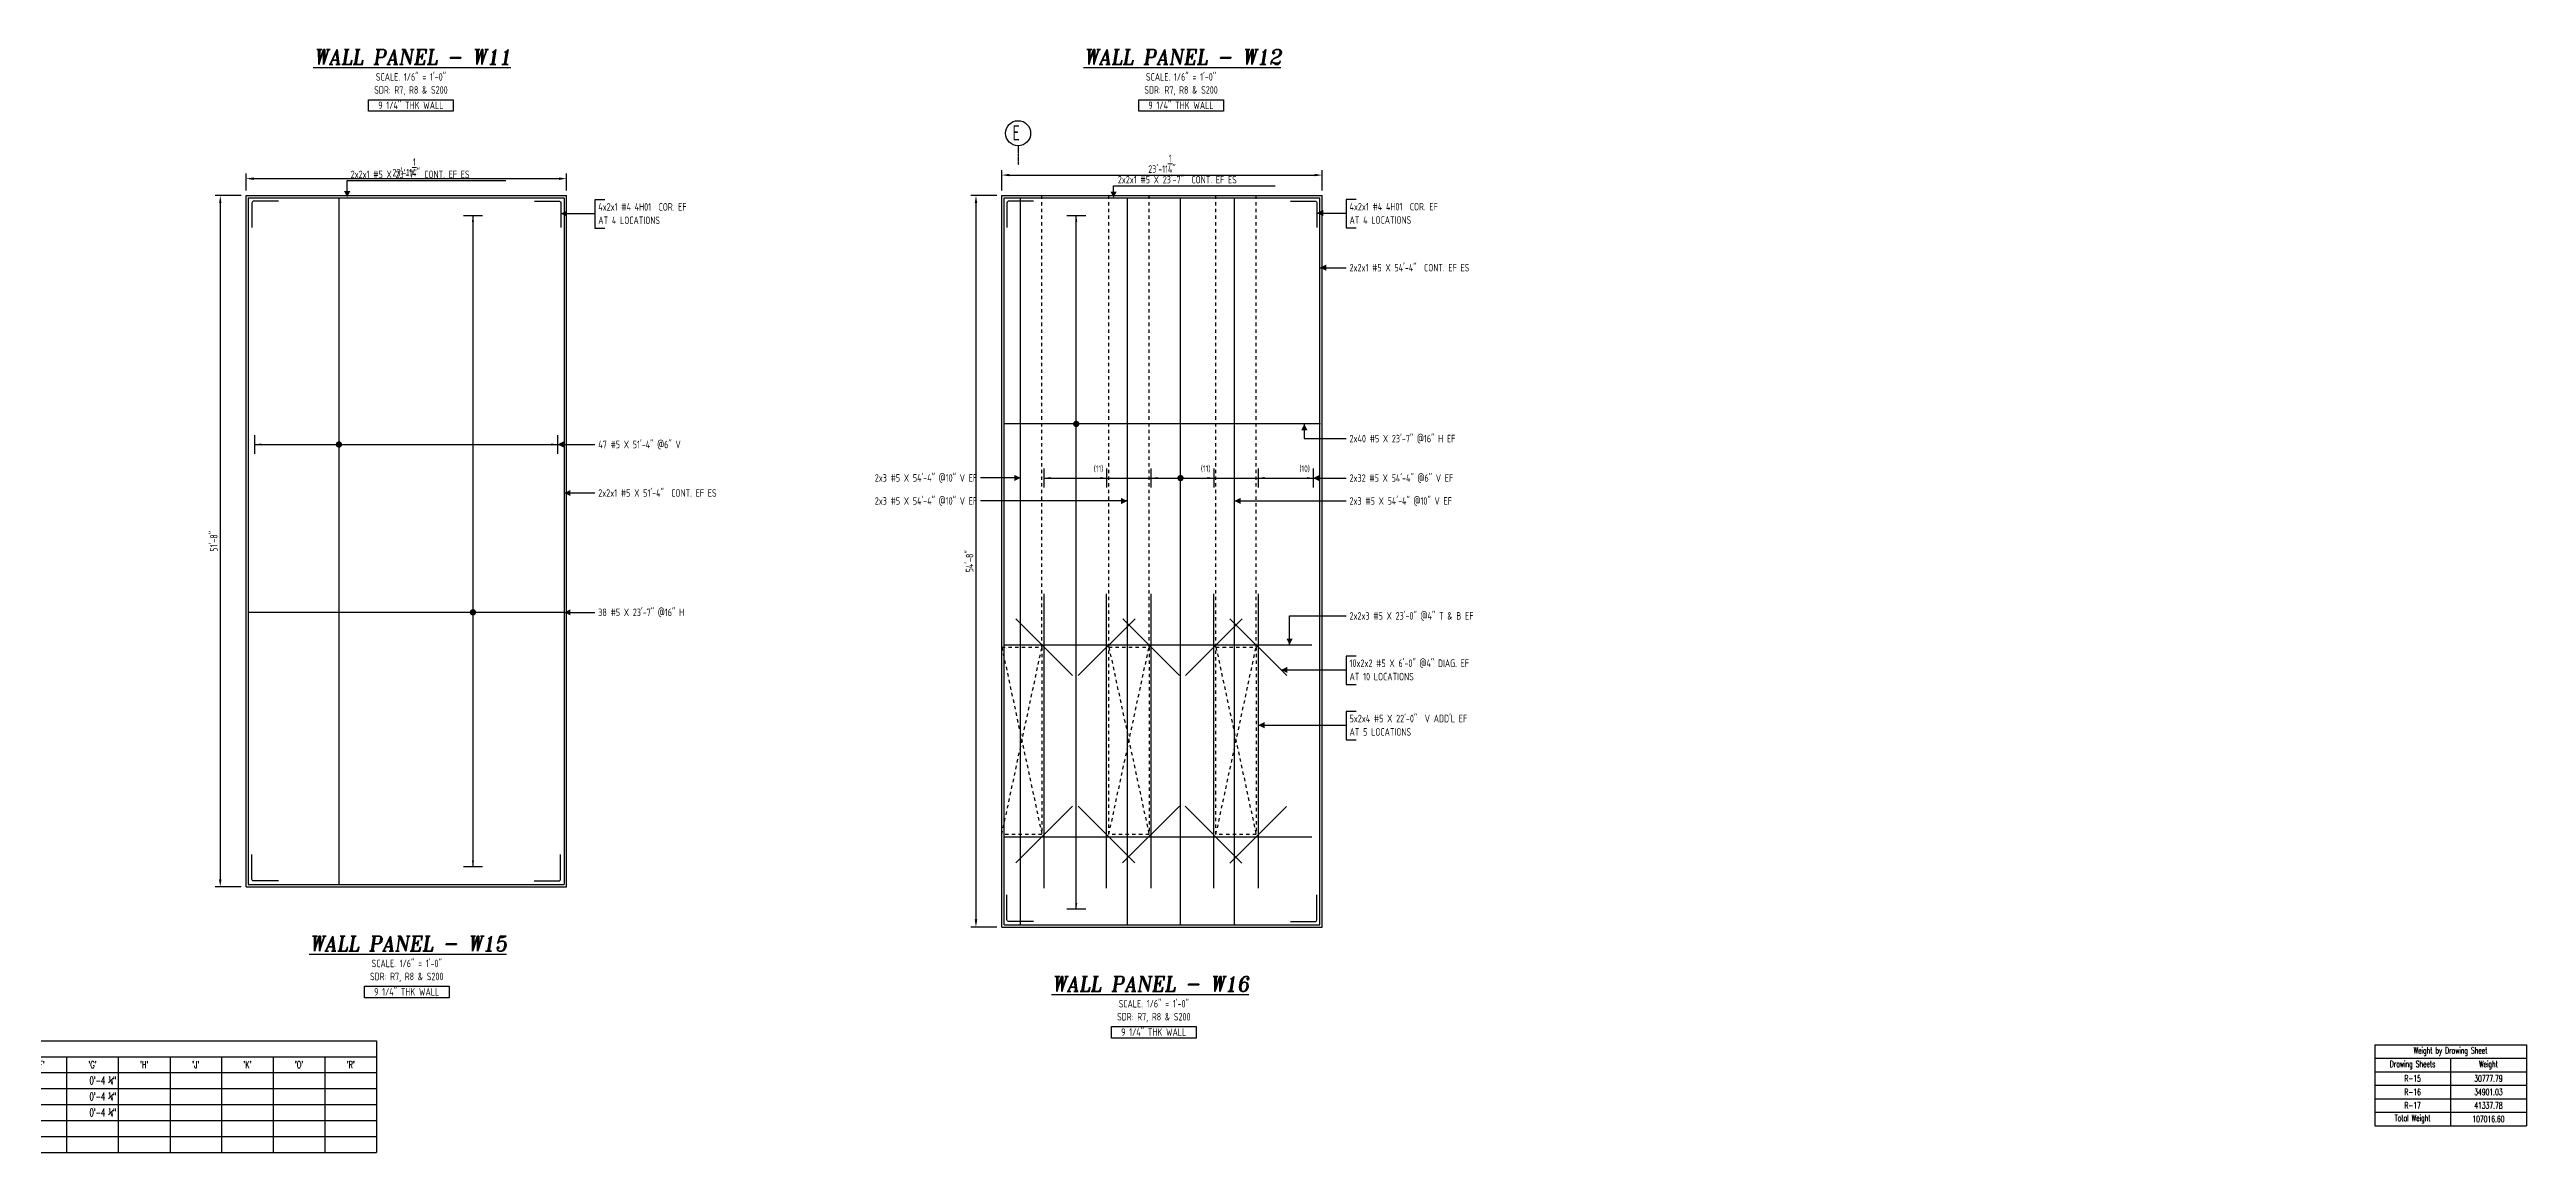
# Model space of a CAD drawing. Header units: inches. Extents: x -3675 to 26577, y -2273 to 5046.
# Drawn here: x 17067 to 19288, y -289 to 700 of the extents above; entities that cross this region are included whole.
import ezdxf
from ezdxf.enums import TextEntityAlignment as Align

# ---------------------------------------------------------------- set-up
doc = ezdxf.new("R2010")
doc.units = ezdxf.units.IN
doc.header["$MEASUREMENT"] = 0
doc.linetypes.add('HIDDEN', pattern=[6, 3, -3])
doc.linetypes.add('PHANTOM', pattern=[2.5, 1.25, -0.25, 0.25, -0.25, 0.25, -0.25])
doc.layers.get('0').update_dxf_attribs({"linetype": 'CONTINUOUS'})
doc.layers.get('Defpoints').update_dxf_attribs({"linetype": 'CONTINUOUS'})
for name, color, linetype in [('0-25TEXT', 7, 'CONTINUOUS'), ('0-35', 3, 'CONTINUOUS'), ('0-35TEXT', 3, 'CONTINUOUS'), ('0-50', 10, 'CONTINUOUS'), ('BAR-LBL', 2, 'CONTINUOUS'), ('BARLIST', 7, 'CONTINUOUS'), ('GRID', 8, 'PHANTOM'), ('hidden', 7, 'HIDDEN'), ('INTERMEDIATERANGELAY', 7, 'CONTINUOUS'), ('RANGELAY', 7, 'CONTINUOUS'), ('REBARS', 4, 'CONTINUOUS')]:
    doc.layers.add(name, color=color, linetype=linetype)
doc.layers.add('COVER', color=6, linetype='CONTINUOUS', lineweight=0, plot=False)
doc.styles.add('AR', font='ARCHQUIK.shx', dxfattribs={"width": 0.8})
doc.styles.add('ROMANS', font='romans.shx', dxfattribs={"width": 0.57})
doc.styles.add('ROMANT', font='romant')
doc.dimstyles.new('CADS_DIM_48', dxfattribs={"dimscale": 48, "dimtxt": 0.09375, "dimasz": 0.09375, "dimexe": 0.0625, "dimexo": 0.0625, "dimgap": 0.09375, "dimtad": 0, "dimtih": 1, "dimtoh": 1, "dimzin": 1, "dimdsep": 46, "dimlunit": 4, "dimtxsty": 'AR', "dimblk": 'CLOSED', "dimcen": 0.1875, "dimadec": 0, "dimazin": 0, "dimtfac": 1, "dimtofl": 0, "dimtmove": 0, "dimatfit": 1, "dimldrblk": 'DOTBLANK', "dimfxl": 1, "dimtzin": 0, "dimarcsym": 0})

# ---------------------------------------------------------------- blocks, each defined once
blk = doc.blocks.new('*D89')
at = {"layer": 'COVER', "color": 0, "lineweight": -2, "transparency": 16777216}
for p, q in [((17243.3, 574), (17243.3, 589.2)), ((17250.1, 584.7), (17523.8, 584.7)), ((17530.6, 574), (17530.6, 589.2))]:
    blk.add_line(p, q, dxfattribs=at)
at = {"layer": 'COVER', "color": 0, "transparency": 16777216}
for points in [[(17250.1, 585.8), (17250.1, 583.5), (17243.3, 584.7)], [(17523.8, 585.8), (17523.8, 583.5), (17530.6, 584.7)]]:
    blk.add_solid(points, dxfattribs=at)
at = {"layer": 'Defpoints', "color": 0, "transparency": 16777216}
for p in [(17530.6, 584.7), (17243.3, 569.5), (17530.6, 569.5)]:
    blk.add_point(p, dxfattribs=at)
at = {"layer": 'COVER', "color": 0, "transparency": 16777216, "insert": (17386.9, 594.8), "char_height": 6.75, "attachment_point": 5, "style": 'AR'}
blk.add_mtext('23\'-11{\\H1.000000x;\\S1/4;}"', dxfattribs=at)
blk = doc.blocks.new('_DotBlank')
at = {"layer": '0-35', "color": 0, "lineweight": -2}
blk.add_line((-0.5, 0), (-1, 0), dxfattribs=at)
blk.add_circle((0, 0), 0.5, dxfattribs=at)
blk = doc.blocks.new('*D90')
at = {"layer": 'COVER', "color": 0, "lineweight": -2, "transparency": 16777216}
for p, q in [((17238.8, 569.5), (17215.7, 569.5)), ((17220.2, 562.8), (17220.2, -43.7)), ((17238.8, -50.5), (17215.7, -50.5))]:
    blk.add_line(p, q, dxfattribs=at)
at = {"layer": 'COVER', "color": 0, "transparency": 16777216}
for points in [[(17219.1, 562.8), (17221.3, 562.8), (17220.2, 569.5)], [(17219.1, -43.7), (17221.3, -43.7), (17220.2, -50.5)]]:
    blk.add_solid(points, dxfattribs=at)
at = {"layer": 'Defpoints', "color": 0, "transparency": 16777216}
for p in [(17243.3, 569.5), (17220.2, -50.5), (17243.3, -50.5)]:
    blk.add_point(p, dxfattribs=at)
at = {"layer": 'COVER', "color": 0, "transparency": 16777216, "insert": (17214.4, 259.5), "char_height": 6.75, "attachment_point": 5, "rotation": 90, "style": 'AR'}
blk.add_mtext('51\'-8"', dxfattribs=at)
blk = doc.blocks.new('*D91')
at = {"layer": 'COVER', "color": 0, "lineweight": -2, "transparency": 16777216}
for p, q in [((17920.9, 574), (17920.9, 592.4)), ((17927.6, 587.9), (18201.4, 587.9)), ((18208.1, 574), (18208.1, 592.4))]:
    blk.add_line(p, q, dxfattribs=at)
at = {"layer": 'COVER', "color": 0, "transparency": 16777216}
for points in [[(17927.6, 589), (17927.6, 586.8), (17920.9, 587.9)], [(18201.4, 589), (18201.4, 586.8), (18208.1, 587.9)]]:
    blk.add_solid(points, dxfattribs=at)
at = {"layer": 'Defpoints', "color": 0, "transparency": 16777216}
for p in [(18208.1, 587.9), (17920.9, 569.5), (18208.1, 569.5)]:
    blk.add_point(p, dxfattribs=at)
at = {"layer": 'COVER', "color": 0, "transparency": 16777216, "insert": (18064.5, 598), "char_height": 6.75, "attachment_point": 5, "style": 'AR'}
blk.add_mtext('23\'-11{\\H1.000000x;\\S1/4;}"', dxfattribs=at)
blk = doc.blocks.new('*D92')
at = {"layer": 'COVER', "color": 0, "lineweight": -2, "transparency": 16777216}
for p, q in [((17916.4, 569.5), (17893.2, 569.5)), ((17897.7, 562.8), (17897.7, -79.7)), ((17916.4, -86.5), (17893.2, -86.5))]:
    blk.add_line(p, q, dxfattribs=at)
at = {"layer": 'COVER', "color": 0, "transparency": 16777216}
for points in [[(17896.6, 562.8), (17898.9, 562.8), (17897.7, 569.5)], [(17896.6, -79.7), (17898.9, -79.7), (17897.7, -86.5)]]:
    blk.add_solid(points, dxfattribs=at)
at = {"layer": 'Defpoints', "color": 0, "transparency": 16777216}
for p in [(17920.9, 569.5), (17897.7, -86.5), (17920.9, -86.5)]:
    blk.add_point(p, dxfattribs=at)
at = {"layer": 'COVER', "color": 0, "transparency": 16777216, "insert": (17892, 241.5), "char_height": 6.75, "attachment_point": 5, "rotation": 90, "style": 'AR'}
blk.add_mtext('54\'-8"', dxfattribs=at)
blk = doc.blocks.new('leadrblk')
blk.add_lwpolyline([(0, 0, 0, 1, 0), (1, 0, 1, 1, 0)], format="xyseb")
blk = doc.blocks.new('rendmark')
at = {"color": 4}
blk.add_line((0, -3), (0, 3), dxfattribs=at)
blk = doc.blocks.new('rarrow')
at = {"color": 7}
blk.add_solid([(2, -0.33), (2, 0.33), (0, 0)], dxfattribs=at)
blk = doc.blocks.new('*U132', base_point=(17987.6, -70.5))
at = {"layer": 'RANGELAY'}
blk.add_line((17987.6, -70.5), (17987.6, 551.5), dxfattribs=at)
at = {"layer": 'RANGELAY', "xscale": 2.834645669291339, "yscale": 2.834645669291339}
for name, p, rotation in [('rendmark', (17987.6, 551.5), 269.999996895974), ('rarrow', (17987.6, 551.5), 269.999996895974), ('rarrow', (17987.6, -70.5), 89.99999996644304), ('rendmark', (17987.6, -70.5), 89.99999996644304)]:
    blk.add_blockref(name, p, dxfattribs=dict(at, rotation=rotation))
blk = doc.blocks.new('VPM6F0DC1')
at = {"const_width": 1}
blk.add_lwpolyline([(-0.5, 0, 1), (0.5, 0, 1)], format="xyb", close=True, dxfattribs=at)
blk = doc.blocks.new('*U299', base_point=(18206.5, 364.4))
at = {"layer": 'REBARS', "color": 0}
blk.add_lwpolyline([(18206.5, 364.7), (17923.5, 364.7)], dxfattribs=at)
blk = doc.blocks.new('*U135', base_point=(17958.6, -51.6))
at = {"layer": 'REBARS', "color": 0}
blk.add_lwpolyline([(17958.9, -51.6), (17958.9, 212.4)], dxfattribs=at)
blk = doc.blocks.new('*U1114', base_point=(17958.9, 316.2))
at = {"layer": 'INTERMEDIATERANGELAY'}
for p, q in [((18014.9, 316.2), (18054.9, 316.2)), ((18110.9, 316.2), (18150.9, 316.2))]:
    blk.add_line(p, q, dxfattribs=at)
at = {"layer": 'RANGELAY'}
for p, q in [((17958.9, 316.2), (18014.9, 316.2)), ((18054.9, 316.2), (18110.9, 316.2)), ((18150.9, 316.2), (18200.1, 316.2))]:
    blk.add_line(p, q, dxfattribs=at)
at = {"layer": 'RANGELAY', "xscale": 2.834645669291339, "yscale": 2.834645669291339}
for name, p in [('rendmark', (17958.9, 316.2)), ('rarrow', (17958.9, 316.2)), ('rendmark', (18054.9, 316.2)), ('rarrow', (18054.9, 316.2)), ('rendmark', (18150.9, 316.2)), ('rarrow', (18150.9, 316.2))]:
    blk.add_blockref(name, p, dxfattribs=at)
at = {"layer": 'RANGELAY', "xscale": 2.834645669291339, "yscale": 2.834645669291339, "rotation": 179.999996929531}
for name, p in [('rarrow', (18014.9, 316.2)), ('rendmark', (18014.9, 316.2)), ('rarrow', (18110.9, 316.2)), ('rendmark', (18110.9, 316.2)), ('rarrow', (18200.1, 316.2)), ('rendmark', (18200.1, 316.2))]:
    blk.add_blockref(name, p, dxfattribs=at)
blk = doc.blocks.new('VPM6F12C1')
at = {"const_width": 1}
blk.add_lwpolyline([(-0.5, 0, 1), (0.5, 0, 1)], format="xyb", close=True, dxfattribs=at)
blk = doc.blocks.new('*U180', base_point=(18081.4, -84.5))
at = {"layer": 'REBARS', "color": 0}
blk.add_lwpolyline([(18081.1, -84.5), (18081.1, 567.5)], dxfattribs=at)
blk = doc.blocks.new('*U373', base_point=(18033.7, -84.5))
at = {"layer": 'REBARS', "color": 0}
blk.add_lwpolyline([(18033.4, -84.5), (18033.4, 567.5)], dxfattribs=at)
blk = doc.blocks.new('*U371', base_point=(18129.8, -84.5))
at = {"layer": 'REBARS', "color": 0}
blk.add_lwpolyline([(18129.5, -84.5), (18129.5, 567.5)], dxfattribs=at)
blk = doc.blocks.new('*U375', base_point=(17938, -84.5))
at = {"layer": 'REBARS', "color": 0}
blk.add_lwpolyline([(17937.7, -84.5), (17937.7, 567.5)], dxfattribs=at)
blk = doc.blocks.new('*U333', base_point=(17925.3, 564.8))
at = {"layer": 'REBARS', "color": 0}
blk.add_lwpolyline([(17949.3, 564.5), (17927.3, 564.5, 0.414214), (17925.5, 562.8), (17925.5, 540.8)], format="xyb", dxfattribs=at)
blk = doc.blocks.new('*U713', base_point=(17984.1, 22.2))
at = {"layer": 'REBARS', "color": 0}
blk.add_lwpolyline([(17984.3, 22), (17933.4, -28.9)], dxfattribs=at)
blk = doc.blocks.new('*U714', base_point=(17984.1, 138.9))
at = {"layer": 'REBARS', "color": 0}
blk.add_lwpolyline([(17984.3, 139.1), (17933.4, 190)], dxfattribs=at)
blk = doc.blocks.new('*U715', base_point=(17989.6, 22.1))
at = {"layer": 'REBARS', "color": 0}
blk.add_lwpolyline([(17989.4, 21.9), (18040.2, -29)], dxfattribs=at)
blk = doc.blocks.new('*U716', base_point=(18080, 22))
at = {"layer": 'REBARS', "color": 0}
blk.add_lwpolyline([(18080.2, 21.8), (18029.2, -29)], dxfattribs=at)
blk = doc.blocks.new('*U717', base_point=(18085.6, 22))
at = {"layer": 'REBARS', "color": 0}
blk.add_lwpolyline([(18085.4, 21.8), (18136.2, -29.2)], dxfattribs=at)
blk = doc.blocks.new('*U718', base_point=(18176, 21.9))
at = {"layer": 'REBARS', "color": 0}
blk.add_lwpolyline([(18176.2, 21.7), (18125.2, -29.2)], dxfattribs=at)
blk = doc.blocks.new('*U719', base_point=(17989.7, 138.9))
at = {"layer": 'REBARS', "color": 0}
blk.add_lwpolyline([(17989.5, 139.1), (18040.4, 190)], dxfattribs=at)
blk = doc.blocks.new('*U720', base_point=(18080.1, 138.9))
at = {"layer": 'REBARS', "color": 0}
blk.add_lwpolyline([(18080.3, 139.1), (18029.4, 190)], dxfattribs=at)
blk = doc.blocks.new('*U721', base_point=(18085.7, 138.9))
at = {"layer": 'REBARS', "color": 0}
blk.add_lwpolyline([(18085.5, 139.1), (18136.4, 190)], dxfattribs=at)
blk = doc.blocks.new('*U722', base_point=(18176.1, 138.9))
at = {"layer": 'REBARS', "color": 0}
blk.add_lwpolyline([(18176.3, 139.1), (18125.4, 190)], dxfattribs=at)
blk = doc.blocks.new('*U136', base_point=(18150.6, -51.6))
at = {"layer": 'REBARS', "color": 0}
blk.add_lwpolyline([(18150.9, -51.6), (18150.9, 212.4)], dxfattribs=at)
blk = doc.blocks.new('*U137', base_point=(18111.2, -51.6))
at = {"layer": 'REBARS', "color": 0}
blk.add_lwpolyline([(18110.9, -51.6), (18110.9, 212.4)], dxfattribs=at)
blk = doc.blocks.new('*U138', base_point=(18054.6, -51.6))
at = {"layer": 'REBARS', "color": 0}
blk.add_lwpolyline([(18054.9, -51.6), (18054.9, 212.4)], dxfattribs=at)
blk = doc.blocks.new('*U139', base_point=(18015.2, -51.6))
at = {"layer": 'REBARS', "color": 0}
blk.add_lwpolyline([(18014.9, -51.6), (18014.9, 212.4)], dxfattribs=at)
blk = doc.blocks.new('*U181', base_point=(17922.9, -5.2))
at = {"layer": 'REBARS', "color": 0}
blk.add_lwpolyline([(17922.9, -5.5), (18198.9, -5.5)], dxfattribs=at)
blk = doc.blocks.new('*U377', base_point=(17923.2, -84.5))
at = {"layer": 'REBARS', "color": 0}
blk.add_lwpolyline([(17922.9, -84.5), (17922.9, 567.5)], dxfattribs=at)
blk = doc.blocks.new('*U378', base_point=(18205.8, -84.5))
at = {"layer": 'REBARS', "color": 0}
blk.add_lwpolyline([(18206.1, -84.5), (18206.1, 567.5)], dxfattribs=at)
blk = doc.blocks.new('*U334', base_point=(18203.8, 564.8))
at = {"layer": 'REBARS', "color": 0}
blk.add_lwpolyline([(18179.8, 564.5), (18201.8, 564.5, -0.414213), (18203.5, 562.8), (18203.5, 540.8)], format="xyb", dxfattribs=at)
blk = doc.blocks.new('*U287', base_point=(17922.9, 567.2))
at = {"layer": 'REBARS', "color": 0}
blk.add_lwpolyline([(17922.9, 567.5), (18205.9, 567.5)], dxfattribs=at)
blk = doc.blocks.new('*U182', base_point=(17922.9, 166.2))
at = {"layer": 'REBARS', "color": 0}
blk.add_lwpolyline([(17922.9, 166.5), (18198.9, 166.5)], dxfattribs=at)
blk = doc.blocks.new('*U335', base_point=(17925.3, -81.7))
at = {"layer": 'REBARS', "color": 0}
blk.add_lwpolyline([(17949.3, -81.5), (17927.3, -81.5, -0.414214), (17925.5, -79.7), (17925.5, -57.7)], format="xyb", dxfattribs=at)
blk = doc.blocks.new('*U336', base_point=(18203.8, -81.7))
at = {"layer": 'REBARS', "color": 0}
blk.add_lwpolyline([(18179.8, -81.5), (18201.8, -81.5, 0.414214), (18203.5, -79.7), (18203.5, -57.7)], format="xyb", dxfattribs=at)
blk = doc.blocks.new('*U288', base_point=(17922.9, -84.2))
at = {"layer": 'REBARS', "color": 0}
blk.add_lwpolyline([(17922.9, -84.5), (18205.9, -84.5)], dxfattribs=at)
blk = doc.blocks.new('*U309', base_point=(17248.3, 564.8))
at = {"layer": 'REBARS', "color": 0}
blk.add_lwpolyline([(17272.3, 564.5), (17250.3, 564.5, 0.414214), (17248.6, 562.8), (17248.6, 540.8)], format="xyb", dxfattribs=at)
blk = doc.blocks.new('*U310', base_point=(17525.8, 564.8))
at = {"layer": 'REBARS', "color": 0}
blk.add_lwpolyline([(17501.8, 564.5), (17523.8, 564.5, -0.414214), (17525.6, 562.8), (17525.6, 540.8)], format="xyb", dxfattribs=at)
blk = doc.blocks.new('*U311', base_point=(17248.3, -45.5))
at = {"layer": 'REBARS', "color": 0}
blk.add_lwpolyline([(17272.3, -45.2), (17250.3, -45.2, -0.414213), (17248.6, -43.5), (17248.6, -21.5)], format="xyb", dxfattribs=at)
blk = doc.blocks.new('*U312', base_point=(17525.6, -45.5))
at = {"layer": 'REBARS', "color": 0}
blk.add_lwpolyline([(17501.6, -45.2), (17523.6, -45.2, 0.414213), (17525.3, -43.5), (17525.3, -21.5)], format="xyb", dxfattribs=at)
blk = doc.blocks.new('*U156', base_point=(17446.7, 551.5))
at = {"layer": 'RANGELAY'}
blk.add_line((17446.7, 551.5), (17446.7, -32.5), dxfattribs=at)
at = {"layer": 'RANGELAY', "xscale": 2.834645669291339, "yscale": 2.834645669291339}
for name, p, rotation in [('rendmark', (17446.7, 551.5), 269.9999999999999), ('rarrow', (17446.7, 551.5), 269.9999999999999), ('rendmark', (17446.7, -32.5), 89.999996929531), ('rarrow', (17446.7, -32.5), 89.999996929531)]:
    blk.add_blockref(name, p, dxfattribs=dict(at, rotation=rotation))
blk = doc.blocks.new('VPM7361A0')
at = {"const_width": 1}
blk.add_lwpolyline([(-0.5, 0, 1), (0.5, 0, 1)], format="xyb", close=True, dxfattribs=at)
blk = doc.blocks.new('*U276', base_point=(17245.3, 195.4))
at = {"layer": 'REBARS', "color": 0}
blk.add_lwpolyline([(17245.3, 195.8), (17528.3, 195.8)], dxfattribs=at)
blk = doc.blocks.new('*U151', base_point=(10285.3, 1164.4))
at = {"layer": 'RANGELAY'}
blk.add_line((10285.3, 1164.4), (10556.6, 1164.4), dxfattribs=at)
at = {"layer": 'RANGELAY', "xscale": 2.834645669291339, "yscale": 2.834645669291339, "zscale": 2.834645669291339}
for name, p, rotation in [('rendmark', (10285.3, 1164.4), 1.123874301598573e-06), ('rarrow', (10285.3, 1164.4), 1.123874301598573e-06), ('rarrow', (10556.6, 1164.4), 179.9999980534053), ('rendmark', (10556.6, 1164.4), 179.9999980534053)]:
    blk.add_blockref(name, p, dxfattribs=dict(at, rotation=rotation))
blk = doc.blocks.new('VPM7361E0')
at = {"const_width": 1}
blk.add_lwpolyline([(-0.5, 0, 1), (0.5, 0, 1)], format="xyb", close=True, dxfattribs=at)
blk = doc.blocks.new('*U359', base_point=(17326.2, 567.6))
at = {"layer": 'REBARS', "color": 0}
blk.add_lwpolyline([(17326.5, 567.6), (17326.5, -48.4)], dxfattribs=at)
blk = doc.blocks.new('*U178', base_point=(17245.6, 567.6))
at = {"layer": 'REBARS', "color": 0}
blk.add_lwpolyline([(17245.3, 567.6), (17245.3, -48.4)], dxfattribs=at)
blk = doc.blocks.new('*U179', base_point=(17528.3, 567.6))
at = {"layer": 'REBARS', "color": 0}
blk.add_lwpolyline([(17528.6, 567.6), (17528.6, -48.4)], dxfattribs=at)
blk = doc.blocks.new('*U274', base_point=(17245.3, -48.2))
at = {"layer": 'REBARS', "color": 0}
blk.add_lwpolyline([(17245.3, -48.5), (17528.3, -48.5)], dxfattribs=at)
blk = doc.blocks.new('*U275', base_point=(17245.3, 567.2))
at = {"layer": 'REBARS', "color": 0}
blk.add_lwpolyline([(17245.3, 567.5), (17528.3, 567.5)], dxfattribs=at)
blk = doc.blocks.new('*T1165')
at = {"layer": 'BARLIST', "color": 0, "linetype": 'ByBlock', "lineweight": -2, "transparency": 16777216}
for p, q in [((0, 0), (713.3, 0)), ((0, 0), (0, -100.1)), ((713.3, 0), (713.3, -100.1)), ((0, -14.2), (713.3, -14.2)), ((51, -14.2), (51, -100.1)), ((74.2, -14.2), (74.2, -100.1)), ((92.7, -14.2), (92.7, -100.1)), ((139, -14.2), (139, -100.1)), ((157.6, -14.2), (157.6, -100.1)), ((203.9, -14.2), (203.9, -100.1)), ((250.2, -14.2), (250.2, -100.1)), ((296.5, -14.2), (296.5, -100.1)), ((342.8, -14.2), (342.8, -100.1)), ((389.1, -14.2), (389.1, -100.1)), ((435.4, -14.2), (435.4, -100.1)), ((481.7, -14.2), (481.7, -100.1)), ((528.1, -14.2), (528.1, -100.1)), ((574.4, -14.2), (574.4, -100.1)), ((620.7, -14.2), (620.7, -100.1)), ((667, -14.2), (667, -100.1)), ((0, -28.3), (713.3, -28.3)), ((0, -42.7), (713.3, -42.7)), ((0, -57), (713.3, -57)), ((0, -71.4), (713.3, -71.4)), ((0, -85.7), (713.3, -85.7)), ((0, -100.1), (713.3, -100.1))]:
    blk.add_line(p, q, dxfattribs=at)
at = {"layer": 'BARLIST', "color": 0, "transparency": 16777216, "style": 'ROMANS'}
for s, insert, char_height, width, attachment_point in [(' Drawing Sheet : R-16', (1.8, -7.1), 7.087, 292.961, 4), ('Bar Mark', (25.5, -21.3), 6.38, 47.48, 5), ('Qty', (62.6, -21.3), 6.38, 19.63, 5), ('Size', (83.5, -21.3), 6.38, 14.988, 5), ('Total Length', (115.9, -21.3), 6.378, 42.768, 5), ('Type', (148.3, -21.3), 6.38, 14.988, 5), ("'A'", (180.7, -21.3), 6.38, 42.768, 5), ("'B'", (227, -21.3), 6.38, 42.768, 5), ("'C'", (273.3, -21.3), 6.38, 42.768, 5), ('BENDING DETAILS', (298.3, -7.1), 7.087, 413.256, 4), ("'D'", (319.7, -21.3), 6.38, 42.768, 5), ("'E'", (366, -21.3), 6.38, 42.768, 5), ("'F'", (412.3, -21.3), 6.38, 42.768, 5), ("'G'", (458.6, -21.3), 6.38, 42.768, 5), ("'H'", (504.9, -21.3), 6.38, 42.768, 5), ("'J'", (551.2, -21.3), 6.38, 42.768, 5), ("'K'", (597.5, -21.3), 6.38, 42.768, 5), ("'O'", (643.8, -21.3), 6.38, 42.768, 5), ("'R'", (690.1, -21.3), 6.38, 42.768, 5), ('3H02', (25.5, -35.5), 7.09, 47.48, 5), ('82', (72.4, -35.5), 7.09, 19.63, 6), ('#3', (83.5, -35.5), 7.09, 14.988, 5), ('#3', (83.5, -49.9), 7.09, 14.988, 5), ('9\'-2 {\\H0.5x;\\S1#2;}"', (137.3, -35.5), 7.087, 42.768, 6), ('T1', (148.3, -35.5), 7.09, 14.988, 5), ('0\'-4 {\\H0.5x;\\S1#4;}"', (202.1, -35.5), 7.087, 42.768, 6), ('3\'-8"', (248.4, -35.5), 7.09, 42.768, 6), ('0\'-7"', (294.7, -35.5), 7.09, 42.768, 6), ('3\'-8"', (341, -35.5), 7.09, 42.768, 6), ('0\'-7"', (387.4, -35.5), 7.09, 42.768, 6), ('0\'-4 {\\H0.5x;\\S1#4;}"', (480, -35.5), 7.087, 42.768, 6), ('3H04', (25.5, -49.9), 7.09, 47.48, 5), ('3H05', (25.5, -64.2), 7.09, 47.48, 5), ('86', (72.4, -49.9), 7.09, 19.63, 6), ('84', (72.4, -64.2), 7.09, 19.63, 6), ('#3', (83.5, -64.2), 7.09, 14.988, 5), ('7\'-11 {\\H0.5x;\\S1#2;}"', (137.3, -49.9), 7.087, 42.768, 6), ('9\'-9 {\\H0.5x;\\S1#2;}"', (137.3, -64.2), 7.087, 42.768, 6), ('T1', (148.3, -49.9), 7.09, 14.988, 5), ('T1', (148.3, -64.2), 7.09, 14.988, 5), ('0\'-4 {\\H0.5x;\\S1#4;}"', (202.1, -49.9), 7.087, 42.768, 6), ('0\'-4 {\\H0.5x;\\S1#4;}"', (202.1, -64.2), 7.087, 42.768, 6), ('3\'-11 {\\H0.5x;\\S1#2;}"', (248.4, -64.2), 7.087, 42.768, 6), ('3\'-0 {\\H0.5x;\\S1#2;}"', (248.4, -49.9), 7.087, 42.768, 6), ('0\'-7"', (294.7, -49.9), 7.09, 42.768, 6), ('0\'-7"', (294.7, -64.2), 7.09, 42.768, 6), ('3\'-11 {\\H0.5x;\\S1#2;}"', (341, -64.2), 7.087, 42.768, 6), ('3\'-0 {\\H0.5x;\\S1#2;}"', (341, -49.9), 7.087, 42.768, 6), ('0\'-7"', (387.4, -49.9), 7.09, 42.768, 6), ('0\'-7"', (387.4, -64.2), 7.09, 42.768, 6), ('0\'-4 {\\H0.5x;\\S1#4;}"', (480, -49.9), 7.087, 42.768, 6), ('0\'-4 {\\H0.5x;\\S1#4;}"', (480, -64.2), 7.087, 42.768, 6), ('4H01', (25.5, -78.5), 7.09, 47.48, 5), ('64', (72.4, -78.5), 7.09, 19.63, 6), ('#4', (83.5, -78.5), 7.09, 14.988, 5), ('#5', (83.5, -92.9), 7.09, 14.988, 5), ('4\'-0"', (137.3, -78.5), 7.09, 42.768, 6), ('17', (148.3, -78.5), 7.09, 14.988, 5), ('2\'-0"', (248.4, -78.5), 7.09, 42.768, 6), ('2\'-0"', (294.7, -78.5), 7.09, 42.768, 6), ('5H06', (25.5, -92.9), 7.09, 47.48, 5), ('4', (72.4, -92.9), 7.09, 19.63, 6), ('5\'-11 {\\H0.5x;\\S1#2;}"', (137.3, -92.9), 7.087, 42.768, 6), ('17', (148.3, -92.9), 7.09, 14.988, 5), ('2\'-0"', (248.4, -92.9), 7.09, 42.768, 6), ('1\'-11 {\\H0.5x;\\S1#2;}"', (294.7, -92.9), 7.087, 42.768, 6), ('2\'-0"', (341, -92.9), 7.09, 42.768, 6)]:
    blk.add_mtext(s, dxfattribs=dict(at, insert=insert, char_height=char_height, width=width, attachment_point=attachment_point))
blk = doc.blocks.new('*T1167')
at = {"layer": 'BARLIST', "color": 0, "linetype": 'ByBlock', "lineweight": -2, "transparency": 16777216}
for p, q in [((0, 0), (136.1, 0)), ((0, 0), (0, -72.6)), ((136.1, 0), (136.1, -72.6)), ((0, -12.1), (136.1, -12.1)), ((68, -12.1), (68, -72.6)), ((0, -24.2), (136.1, -24.2)), ((0, -36.3), (136.1, -36.3)), ((0, -48.4), (136.1, -48.4)), ((0, -60.5), (136.1, -60.5)), ((0, -72.6), (136.1, -72.6))]:
    blk.add_line(p, q, dxfattribs=at)
at = {"layer": 'BARLIST', "color": 0, "transparency": 16777216, "attachment_point": 5, "style": 'ROMANS'}
for s, insert, char_height, width in [('Drawing Sheets', (34, -18.1), 5.669, 63.496), ('Weight by Drawing Sheet', (68, -6), 5.669, 131.528), ('Weight ', (102, -18.1), 5.67, 63.496), ('R-15', (34, -30.2), 5.67, 63.496), ('R-16', (34, -42.3), 5.67, 63.496), ('30777.79', (102, -30.2), 5.67, 63.496), ('34901.03', (102, -42.3), 5.67, 63.496), ('Total Weight', (34, -66.5), 5.669, 63.496), ('R-17', (34, -54.4), 5.67, 63.496), ('107016.60', (102, -66.5), 5.67, 63.496), ('41337.78', (102, -54.4), 5.67, 63.496)]:
    blk.add_mtext(s, dxfattribs=dict(at, insert=insert, char_height=char_height, width=width))

msp = doc.modelspace()

# ---------------------------------------------------------------- linework, layer by layer
at = {"layer": '0-25TEXT'}
for points in [[(17333.97123, 570.03468), (17333.97123, 583.14876), (17476.21073, 583.14876)], [(18021.06923, 569.53543), (18021.06923, 578.21286), (18165.9281, 578.21286)], [(17565.12016, 565.73422), (17556.12111, 565.73422), (17556.12111, 540.2369), (17565.12016, 540.2369)], [(18238.64946, 565.97036), (18229.6504, 565.97036), (18229.6504, 540.47304), (18238.64946, 540.47304)], [(18238.64946, 565.97036), (18229.6504, 565.97036), (18229.6504, 540.47304), (18238.64946, 540.47304)], [(17525.57216, 553.36052), (17556.12111, 553.36052)], [(18203.5076, 553.86095), (18229.6504, 553.86095)], [(18206.13297, 504.81697), (18229.6504, 504.81697)], [(18192.08313, 364.71734), (18192.08313, 351.56622), (18229.6504, 351.56622)], [(17522.53554, 346.28084), (17556.12111, 346.28084)], [(17937.73753, 316.30895), (17901.74572, 316.30895)], [(18200.13295, 316.17111), (18229.6504, 316.17111)], [(17528.53554, 302.78115), (17556.12111, 302.78115)], [(18033.43229, 295.66264), (17901.74572, 295.66264)], [(18129.48497, 295.66264), (18229.6504, 295.66264)], [(17528.53554, 195.76009), (17556.12111, 195.76009)], [(18178.86981, 166.53543), (18178.86981, 192.58531), (18229.6504, 192.58531)], [(18238.64946, 156.50381), (18229.6504, 156.50381), (18229.6504, 131.00649), (18238.64946, 131.00649)], [(18171.2438, 144.13011), (18229.6504, 144.13011)], [(18150.91102, 94.52734), (18229.6504, 94.52734)], [(18238.64946, 106.90104), (18229.6504, 106.90104), (18229.6504, 81.40372), (18238.64946, 81.40372)]]:
    msp.add_lwpolyline(points, dxfattribs=at)
at = {"layer": '0-35'}
for p, q in [((17243.32214, -50.46457), (17243.32214, 569.53543)), ((17243.32214, 569.53543), (17530.57214, 569.53543)), ((17530.57214, -50.46457), (17530.57214, 569.53543)), ((17920.88295, -86.46457), (17920.88295, 569.53543)), ((17920.88295, 569.53543), (18208.13295, 569.53543)), ((18208.13295, -86.46457), (18208.13295, 569.53543)), ((18208.13295, -14.46457), (18208.13295, 569.53543)), ((17243.32214, -50.46457), (17530.57214, -50.46457)), ((17920.88295, -86.46457), (18208.13295, -86.46457))]:
    msp.add_line(p, q, dxfattribs=at)
at = {"layer": '0-50'}
for points in [[(17353.2132, 655.41871), (17429.10004, 655.41871), (17429.10004, 645.06235), (17353.2132, 645.06235)], [(18043.64928, 655.41871), (18119.53612, 655.41871), (18119.53612, 645.06235), (18043.64928, 645.06235)], [(17349.45506, -139.61719), (17425.34191, -139.61719), (17425.34191, -149.97355), (17349.45506, -149.97355)], [(18019.21595, -175.75845), (18095.10279, -175.75845), (18095.10279, -186.11481), (18019.21595, -186.11481)]]:
    msp.add_lwpolyline(points, close=True, dxfattribs=at)
msp.add_circle((17935.50795, 625.43138), 11.25, dxfattribs=at)
at = {"layer": 'GRID', "lineweight": -3}
msp.add_lwpolyline([(17935.50795, 614.18138), (17935.50795, 596.94045)], dxfattribs=at)
at = {"layer": 'hidden'}
for p, q in [((17956.88295, 164.53543), (17956.88295, 569.53543)), ((18016.88295, 164.53543), (18016.88295, 569.53543)), ((18052.88295, 164.53543), (18052.88295, 569.53543)), ((18112.88295, 164.53543), (18112.88295, 569.53543)), ((18148.88295, 164.53543), (18148.88295, 569.53543)), ((17920.88295, -3.46457), (17956.88295, 164.53543)), ((17920.88295, 164.53543), (17956.88295, -3.46457)), ((18016.88295, 164.53543), (18052.88295, -3.46457)), ((18016.88295, -3.46457), (18052.88295, 164.53543)), ((18112.88295, 164.53543), (18148.88295, -3.46457)), ((18112.88295, -3.46457), (18148.88295, 164.53543))]:
    msp.add_line(p, q, dxfattribs=at)
for points in [[(17920.88295, 164.53543), (17956.88295, 164.53543), (17956.88295, -3.46457), (17920.88295, -3.46457)], [(18016.88295, 164.53543), (18052.88295, 164.53543), (18052.88295, -3.46457), (18016.88295, -3.46457)], [(18112.88295, 164.53543), (18148.88295, 164.53543), (18148.88295, -3.46457), (18112.88295, -3.46457)]]:
    msp.add_lwpolyline(points, close=True, dxfattribs=at)

# ---------------------------------------------------------------- block references
for name, p in [('*T1165', (16647.05467, -188.58375)), ('*T1167', (19151.72993, -192.09168))]:
    msp.add_blockref(name, p)
at = {"layer": '0-25TEXT'}
for name, p, xscale, yscale, rotation in [('leadrblk', (17333.97123, 568.03468), 5.623937007874017, 2.250708661417324, 90.00000153523449), ('leadrblk', (18021.09509, 567.45267), 5.623937007874017, 2.250708661417324, 90.00000153523449), ('VPM6F0DC1', (17987.62619, 364.71734), 2.834645669291338, 2.834645669291338, 269.9999999664429), ('leadrblk', (18192.08313, 364.71734), 5.623937007874017, 2.250708661417324, 270.0000046057035), ('VPM7361E0', (17326.54847, 346.27473), 2.834645669291338, 2.834645669291338, 1.123874306791345e-06), ('VPM7361A0', (17446.71065, 195.76009), 2.834645669291338, 2.834645669291338, 269.9999999999999), ('leadrblk', (18178.86981, 166.53543), 5.623937007874017, 2.250708661417324, 90.00000153523449)]:
    msp.add_blockref(name, p, dxfattribs=dict(at, xscale=xscale, yscale=yscale, rotation=rotation))
for name, p, xscale, yscale in [('leadrblk', (17525.57216, 553.36052), 5.623937007874017, 2.250708661417324), ('leadrblk', (18203.5076, 553.86095), 5.623937007874017, 2.250708661417324), ('leadrblk', (18206.13297, 504.81697), 5.623937007874017, 2.250708661417324), ('leadrblk', (17522.53554, 346.28084), 5.623937007874017, 2.250708661417324), ('leadrblk', (17937.73753, 316.30895), -5.623937007874017, 2.250708661417324), ('VPM6F12C1', (18081.08561, 316.17111), 2.834645669291338, 2.834645669291338), ('leadrblk', (18200.13295, 316.17111), 5.623937007874017, 2.250708661417324), ('leadrblk', (17528.53554, 302.78115), 5.623937007874017, 2.250708661417324), ('leadrblk', (18033.43229, 295.66264), -5.623937007874017, 2.250708661417324), ('leadrblk', (18129.48497, 295.66264), 5.623937007874017, 2.250708661417324), ('leadrblk', (17528.53554, 195.76009), 5.623937007874017, 2.250708661417324), ('leadrblk', (18171.2438, 144.13011), 5.623937007874017, 2.250708661417324), ('leadrblk', (18150.91102, 94.52734), 5.623937007874017, 2.250708661417324)]:
    msp.add_blockref(name, p, dxfattribs=dict(at, xscale=xscale, yscale=yscale))
at = {"layer": 'RANGELAY'}
for name, p in [('*U156', (17446.71065, 551.53543)), ('*U132', (17987.62619, -70.46457)), ('*U151', (17251.32215, 346.27473)), ('*U1114', (17958.88295, 316.17111))]:
    msp.add_blockref(name, p, dxfattribs=at)
at = {"layer": 'REBARS', "color": 4}
for name, p in [('*U178', (17245.63464, 567.61359)), ('*U275', (17245.32214, 567.22293)), ('*U309', (17248.32213, 564.78543)), ('*U359', (17326.23596, 567.55408)), ('*U310', (17525.82215, 564.78543)), ('*U179', (17528.25964, 567.61359)), ('*U377', (17923.19521, -84.46457)), ('*U287', (17922.88295, 567.22293)), ('*U333', (17925.25831, 564.78551)), ('*U375', (17938.0499, -84.46457)), ('*U373', (18033.74467, -84.46457)), ('*U180', (18081.398, -84.46457)), ('*U371', (18129.79735, -84.46457)), ('*U334', (18203.75758, 564.78551)), ('*U378', (18205.82068, -84.46457)), ('*U299', (18206.50789, 364.40484)), ('*U135', (17958.59857, -51.59573)), ('*U139', (18015.16732, -51.59573)), ('*U138', (18054.59857, -51.59573)), ('*U137', (18111.16732, -51.59573)), ('*U136', (18150.59857, -51.59573)), ('*U276', (17245.32215, 195.44759)), ('*U714', (17984.07335, 138.85862)), ('*U719', (17989.69254, 138.85862)), ('*U720', (18080.07335, 138.85862)), ('*U721', (18085.69254, 138.85862)), ('*U722', (18176.07335, 138.85862)), ('*U182', (17922.88295, 166.22293)), ('*U713', (17984.07335, 22.21224)), ('*U715', (17989.62034, 22.14942)), ('*U716', (18080.00108, 22.0376)), ('*U717', (18085.62027, 22.03065)), ('*U718', (18176.00101, 21.91883)), ('*U311', (17248.32213, -45.46457)), ('*U312', (17525.57215, -45.46457)), ('*U181', (17922.88295, -5.15207)), ('*U274', (17245.32214, -48.15207)), ('*U335', (17925.25831, -81.71457)), ('*U336', (18203.75758, -81.71457)), ('*U288', (17922.88295, -84.15207))]:
    msp.add_blockref(name, p, dxfattribs=at)

# ---------------------------------------------------------------- texts
at = {"color": 7, "linetype": 'Continuous', "style": 'ROMANT', "oblique": 9, "width": 0.95}
for s, p in [('%%UWALL PANEL - W11', (17392.5285, 686.99061)), ('%%UWALL PANEL - W12', (18082.96458, 686.99061)), ('%%UWALL PANEL - W15', (17388.77036, -108.04529)), ('%%UWALL PANEL - W16', (18054.25506, -144.18654))]:
    msp.add_text(s, height=13.5, dxfattribs=at).set_placement(p, align=Align.CENTER)
at = {"layer": '0-25TEXT', "style": 'AR', "width": 0.8}
for s, p in [(' (11) ', (18014.88295, 321.8404)), (' (11) ', (18110.88295, 321.8404)), (' (10) ', (18200.13295, 321.8404))]:
    msp.add_text(s, height=5.669291, dxfattribs=at).set_placement(p, align=Align.RIGHT)
at = {"layer": '0-35TEXT', "style": 'AR', "width": 0.8}
for s, p in [('SDR: R7, R8 & S200', (17391.15662, 660.87553)), ('SCALE. 1/6" = 1\'-0"', (17391.15662, 672.54372)), ('SDR: R7, R8 & S200', (18081.5927, 660.87553)), ('SCALE. 1/6" = 1\'-0"', (18081.5927, 672.54372)), ('9 1/4" THK WALL', (17391.0797, 647.08751)), ('9 1/4" THK WALL', (18081.51578, 647.08751)), ('SDR: R7, R8 & S200', (17387.39848, -134.16037)), ('SCALE. 1/6" = 1\'-0"', (17387.39848, -122.49218)), ('9 1/4" THK WALL', (17387.32156, -147.94839)), ('SCALE. 1/6" = 1\'-0"', (18057.15937, -158.63343)), ('SDR: R7, R8 & S200', (18057.15937, -170.30163)), ('9 1/4" THK WALL', (18057.08245, -184.08965))]:
    msp.add_text(s, height=6.7498312, dxfattribs=at).set_placement(p, align=Align.CENTER)
for s, p in [('AT 4 LOCATIONS', (17559.12079, 543.9865)), ('AT 4 LOCATIONS', (18232.65009, 544.22264)), ('AT 10 LOCATIONS', (18232.65009, 134.7561)), ('AT 5 LOCATIONS', (18232.65009, 85.15332))]:
    msp.add_text(s, height=6.7498312, dxfattribs=at).set_placement(p)
at = {"layer": '0-50', "style": 'AR', "width": 0.8}
msp.add_text('E', height=13.5, dxfattribs=at).set_placement((17930.52141, 618.94493))
at = {"layer": 'BAR-LBL', "style": 'AR', "width": 0.8}
for s, p in [('2x2x1 #5 X 23\'-7"  CONT. EF ES', (17337.09696, 585.15115)), ('2x2x1 #5 X 23\'-7"  CONT. EF ES', (18024.89671, 580.40221)), ('4x2x1 #4 4H01  COR. EF', (17559.12079, 555.98524)), ('4x2x1 #4 4H01  COR. EF', (18232.65009, 556.22138)), ('2x2x1 #5 X 54\'-4"  CONT. EF ES', (18232.65009, 501.44232)), ('2x40 #5 X 23\'-7" @16" H EF', (18232.65009, 348.19158)), ('47 #5 X 51\'-4" @6" V', (17559.12079, 342.90619)), ('2x32 #5 X 54\'-4" @6" V EF', (18232.65009, 312.79646)), ('2x2x1 #5 X 51\'-4"  CONT. EF ES', (17559.12079, 299.40651)), ('2x3 #5 X 54\'-4" @10" V EF', (18232.65009, 292.28799)), ('38 #5 X 23\'-7" @16" H', (17559.12079, 192.38544)), ('2x2x3 #5 X 23\'-0" @4" T & B EF', (18232.65009, 189.21066)), ('10x2x2 #5 X 6\'-0" @4" DIAG. EF', (18232.65009, 146.75484)), ('5x2x4 #5 X 22\'-0"  V ADD\'L EF', (18232.65009, 97.15206))]:
    msp.add_text(s, height=6.7492913, dxfattribs=at).set_placement(p)
for p in [(17898.74604, 312.93431), (17898.74604, 292.288)]:
    msp.add_text('2x3 #5 X 54\'-4" @10" V EF', height=6.7492913, dxfattribs=at).set_placement(p, align=Align.RIGHT)

# ---------------------------------------------------------------- dimensions: what is measured, and where the dimension line sits
at = {"layer": 'COVER'}
dim = msp.add_linear_dim(base=(17530.57214, 584.65191), p1=(17243.32214, 569.53543), p2=(17530.57214, 569.53543), dimstyle='CADS_DIM_48', override={"dimscale": 72, "dimgap": 0.03125, "dimtad": 1, "dimtih": 0, "dimtoh": 0, "dimdec": 4, "dimtdec": 4}, dxfattribs=at)
dim.commit()
dim.dimension.update_dxf_attribs({"geometry": '*D89', "text_midpoint": (17386.94714, 594.77691)})
dim = msp.add_linear_dim(base=(18208.13295, 587.92174), p1=(17920.88295, 569.53543), p2=(18208.13295, 569.53543), dimstyle='CADS_DIM_48', override={"dimscale": 72, "dimgap": 0.03125, "dimtad": 1, "dimtih": 0, "dimtoh": 0, "dimdec": 4, "dimtdec": 4}, dxfattribs=at)
dim.commit()
dim.dimension.update_dxf_attribs({"geometry": '*D91', "text_midpoint": (18064.50795, 587.92174), "dimtype": 160})
for base, p1, p2, picture, middle in [((17220.18755, -50.46457), (17243.32214, 569.53543), (17243.32214, -50.46457), '*D90', (17214.44617, 259.53543)), ((17897.74835, -86.46457), (17920.88295, 569.53543), (17920.88295, -86.46457), '*D92', (17892.00697, 241.53543))]:
    dim = msp.add_linear_dim(base=base, p1=p1, p2=p2, angle=90, dimstyle='CADS_DIM_48', override={"dimscale": 72, "dimgap": 0.03125, "dimtad": 1, "dimtih": 0, "dimtoh": 0, "dimdec": 4, "dimtdec": 4}, dxfattribs=at)
    dim.commit()
    dim.dimension.update_dxf_attribs({"geometry": picture, "text_midpoint": middle})

doc.saveas('drawing.dxf')
